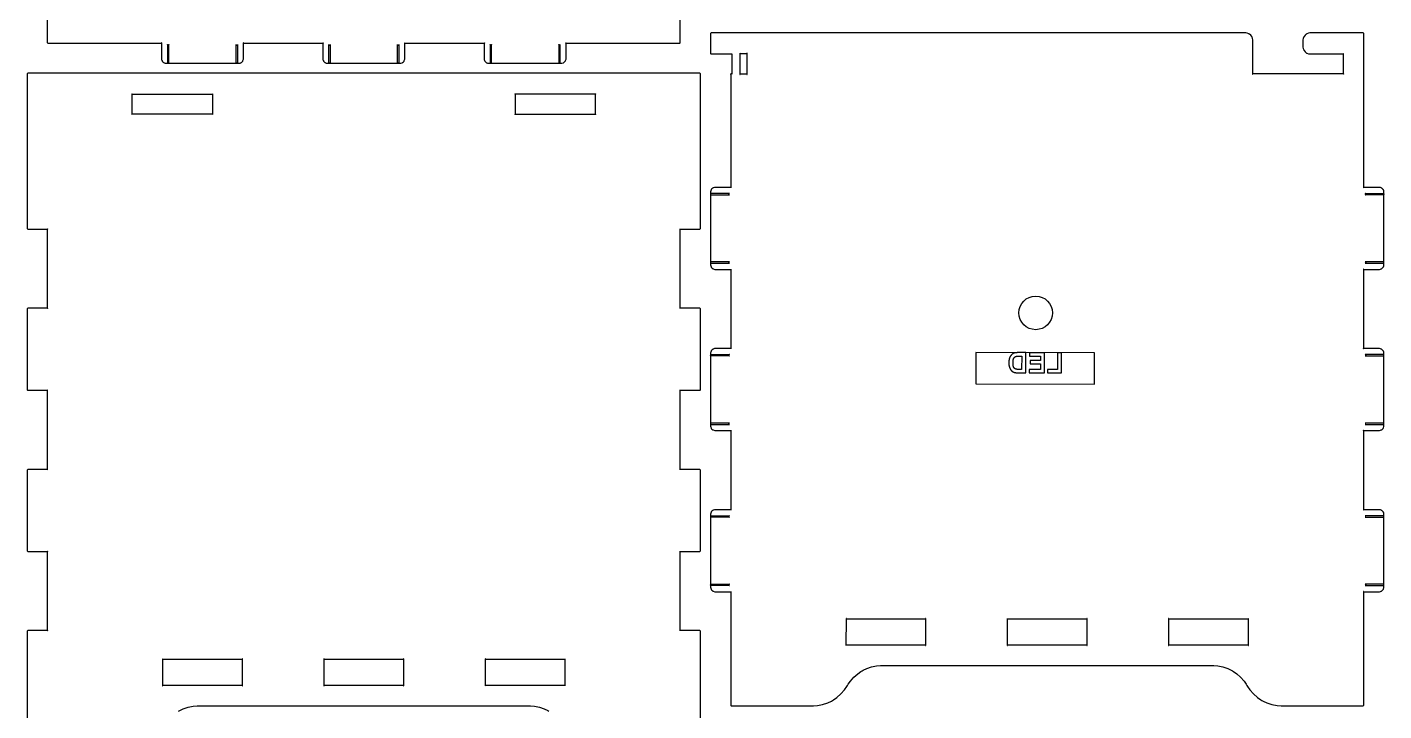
# Model space of a CAD drawing. Header units: millimetres. Extents: x 10 to 212, y 10 to 409.
# Drawn here: x 10 to 211.9, y 111 to 212.8 of the extents above; entities that cross this region are included whole.
import ezdxf

# ---------------------------------------------------------------- set-up
doc = ezdxf.new("R2010")
doc.units = ezdxf.units.MM
doc.layers.get('0').update_dxf_attribs({"linetype": 'CONTINUOUS'})

msp = doc.modelspace()

# ---------------------------------------------------------------- linework, layer by layer
for p, q in [((158.61, 164.3), (157.5, 164.3)), ((157.73, 163.79), (158, 163.79)), ((158, 163.79), (157.99, 161.8)), ((158.6, 161.3), (158.61, 164.3)), ((159.18, 164.29), (159.17, 163.79)), ((159.17, 163.79), (160.79, 163.78)), ((161.4, 164.29), (159.18, 164.29)), ((160.79, 163.78), (160.79, 163.12)), ((161.39, 161.29), (161.4, 164.29)), ((163.34, 164.26), (163.33, 161.79)), ((163.94, 164.26), (163.34, 164.26)), ((163.94, 161.28), (163.94, 164.26)), ((157.99, 161.8), (157.54, 161.8)), ((160.79, 161.8), (159.11, 161.8)), ((159.11, 161.8), (159.11, 161.29)), ((160.79, 163.12), (159.28, 163.12)), ((159.28, 163.12), (159.28, 162.62)), ((159.28, 162.62), (160.79, 162.61)), ((160.79, 162.61), (160.79, 161.8)), ((161.83, 161.79), (161.82, 161.29)), ((163.33, 161.79), (161.83, 161.79)), ((157.46, 161.3), (158.6, 161.3)), ((159.11, 161.29), (161.39, 161.29)), ((161.82, 161.29), (163.94, 161.28))]:
    msp.add_line(p, q)
for points in [[(13, 227.4), (13, 210.5), (13, 210.48), (13.03, 210.43), (13.08, 210.4), (13.1, 210.4), (30, 210.4), (30.01, 210.4), (30.04, 210.41), (30.04, 210.44), (30.01, 210.44), (30, 210.41), (30, 210.4), (30, 208.1), (30, 208.06), (30.02, 207.92), (30.08, 207.78), (30.09, 207.75), (30.11, 207.72), (30.21, 207.61), (30.32, 207.51), (30.35, 207.49), (30.38, 207.48), (30.52, 207.43), (30.65, 207.4), (30.7, 207.4), (31, 207.4), (41.2, 207.4), (41.18, 207.4), (41.13, 207.43), (41.1, 207.48), (41.1, 207.5), (41.1, 210.2), (41.1, 210.19), (41.11, 210.15), (41.11, 210.15), (41.12, 210.15), (41.15, 210.12), (41.15, 210.11), (41.15, 210.11), (41.19, 210.1), (41.2, 210.1), (41.21, 210.1), (41.25, 210.11), (41.25, 210.11), (41.25, 210.12), (41.28, 210.15), (41.29, 210.15), (41.29, 210.15), (41.3, 210.19), (41.3, 210.2), (41.3, 207.5), (41.3, 207.48), (41.27, 207.43), (41.22, 207.4), (41.2, 207.4), (41.5, 207.4), (41.54, 207.4), (41.68, 207.43), (41.82, 207.48), (41.85, 207.49), (41.88, 207.51), (41.99, 207.61), (42.09, 207.72), (42.11, 207.75), (42.12, 207.78), (42.2, 208.02), (42.2, 208.1), (42.2, 210.4), (54, 210.4), (54, 210.41), (54.01, 210.44), (54.04, 210.44), (54.04, 210.41), (54.01, 210.4), (54, 210.4), (54, 208.1), (54, 208.06), (54.02, 207.92), (54.08, 207.78), (54.09, 207.75), (54.11, 207.72), (54.21, 207.61), (54.32, 207.51), (54.35, 207.49), (54.38, 207.48), (54.52, 207.43), (54.65, 207.4), (54.7, 207.4), (55, 207.4), (54.98, 207.4), (54.93, 207.43), (54.9, 207.48), (54.9, 207.5), (54.9, 210.2), (54.9, 210.19), (54.91, 210.15), (54.91, 210.15), (54.91, 210.15), (54.95, 210.12), (54.95, 210.11), (54.95, 210.11), (54.99, 210.1), (55, 210.1), (55.01, 210.1), (55.05, 210.11), (55.05, 210.11), (55.05, 210.12), (55.08, 210.15), (55.09, 210.15), (55.09, 210.15), (55.1, 210.19), (55.1, 210.2), (55.1, 207.5), (55.1, 207.48), (55.07, 207.43), (55.02, 207.4), (55, 207.4), (65.2, 207.4), (65.18, 207.4), (65.13, 207.43), (65.1, 207.48), (65.1, 207.5), (65.1, 210.2), (65.1, 210.19), (65.11, 210.15), (65.11, 210.15), (65.11, 210.15), (65.15, 210.12), (65.15, 210.11), (65.15, 210.11), (65.19, 210.1), (65.2, 210.1), (65.21, 210.1), (65.25, 210.11), (65.25, 210.11), (65.25, 210.12), (65.28, 210.15), (65.29, 210.15), (65.29, 210.15), (65.3, 210.19), (65.3, 210.2), (65.3, 207.5), (65.3, 207.48), (65.27, 207.43), (65.22, 207.4), (65.2, 207.4), (65.5, 207.4), (65.59, 207.4), (65.82, 207.48), (65.85, 207.49), (65.88, 207.51), (65.99, 207.61), (66.09, 207.72), (66.11, 207.75), (66.12, 207.78), (66.2, 208.02), (66.2, 208.1), (66.2, 210.4), (78, 210.4), (78, 210.41), (78.01, 210.44), (78.04, 210.44), (78.04, 210.41), (78.01, 210.4), (78, 210.4), (78, 208.1), (78, 208.06), (78.02, 207.92), (78.08, 207.78), (78.09, 207.75), (78.11, 207.72), (78.21, 207.61), (78.32, 207.51), (78.35, 207.49), (78.38, 207.48), (78.52, 207.43), (78.65, 207.4), (78.7, 207.4), (79, 207.4), (79.02, 207.4), (79.07, 207.43), (79.1, 207.48), (79.1, 207.5), (79.1, 210.2), (79.1, 210.19), (79.09, 210.15), (79.09, 210.15), (79.08, 210.15), (79.05, 210.12), (79.05, 210.11), (79.05, 210.11), (79.01, 210.1), (79, 210.1), (78.99, 210.1), (78.95, 210.11), (78.95, 210.11), (78.95, 210.12), (78.91, 210.15), (78.91, 210.15), (78.91, 210.15), (78.9, 210.19), (78.9, 210.2), (78.9, 207.5), (78.9, 207.48), (78.93, 207.43), (78.98, 207.4), (79, 207.4), (89.2, 207.4), (89.5, 207.4), (89.59, 207.4), (89.82, 207.48), (89.85, 207.49), (89.88, 207.51), (89.99, 207.61), (90.09, 207.72), (90.11, 207.75), (90.12, 207.78), (90.2, 208.02), (90.2, 208.1), (90.2, 210.4), (90.19, 210.4), (90.16, 210.41), (90.16, 210.44), (90.18, 210.44), (90.2, 210.41), (90.2, 210.4), (107.1, 210.4), (107.12, 210.4), (107.17, 210.43), (107.2, 210.48), (107.2, 210.5), (107.2, 227.4)], [(110.2, 105.8), (110.2, 122.8), (110.2, 122.82), (110.17, 122.87), (110.12, 122.9), (110.1, 122.9), (107.2, 122.9), (107.2, 134.7), (107.2, 134.71), (107.19, 134.74), (107.16, 134.74), (107.16, 134.72), (107.19, 134.7), (107.2, 134.7), (110.1, 134.7), (110.12, 134.7), (110.17, 134.73), (110.2, 134.78), (110.2, 134.8), (110.2, 146.8), (110.2, 146.82), (110.17, 146.87), (110.12, 146.9), (110.1, 146.9), (107.2, 146.9), (107.2, 146.89), (107.19, 146.86), (107.16, 146.86), (107.16, 146.89), (107.19, 146.9), (107.2, 146.9), (107.2, 158.7), (107.19, 158.7), (107.16, 158.72), (107.16, 158.74), (107.19, 158.74), (107.2, 158.71), (107.2, 158.7), (110.1, 158.7), (110.12, 158.7), (110.17, 158.73), (110.2, 158.78), (110.2, 158.8), (110.2, 170.8), (110.2, 170.82), (110.17, 170.87), (110.12, 170.9), (110.1, 170.9), (107.2, 170.9), (107.2, 170.89), (107.19, 170.86), (107.16, 170.86), (107.16, 170.89), (107.19, 170.9), (107.2, 170.9), (107.2, 182.7), (110.1, 182.7), (110.12, 182.7), (110.17, 182.73), (110.2, 182.78), (110.2, 182.8), (110.2, 199.8), (110.2, 205.8), (110.2, 205.82), (110.17, 205.87), (110.12, 205.9), (110.1, 205.9), (107.1, 205.9), (70.1, 205.9), (50.1, 205.9), (13.1, 205.9), (10.1, 205.9), (10.08, 205.9), (10.03, 205.87), (10, 205.82), (10, 205.8), (10, 199.8), (10, 182.8), (10, 182.78), (10.03, 182.73), (10.08, 182.7), (10.1, 182.7), (13, 182.7), (13, 182.71), (13.01, 182.74), (13.04, 182.74), (13.04, 182.72), (13.01, 182.7), (13, 182.7), (13, 170.9), (13.01, 170.9), (13.04, 170.89), (13.04, 170.86), (13.01, 170.86), (13, 170.89), (13, 170.9), (10.1, 170.9), (10.08, 170.9), (10.03, 170.87), (10, 170.82), (10, 170.8), (10, 158.8), (10, 158.78), (10.03, 158.73), (10.08, 158.7), (10.1, 158.7), (13, 158.7), (13, 146.9), (10.1, 146.9), (10.08, 146.9), (10.03, 146.87), (10, 146.82), (10, 146.8), (10, 134.8), (10, 134.78), (10.03, 134.73), (10.08, 134.7), (10.1, 134.7), (13, 134.7), (13, 134.71), (13.01, 134.74), (13.04, 134.74), (13.04, 134.72), (13.01, 134.7), (13, 134.7), (13, 122.9), (13.01, 122.9), (13.04, 122.89), (13.04, 122.86), (13.01, 122.86), (13, 122.89), (13, 122.9), (10.1, 122.9), (10.08, 122.9), (10.03, 122.87), (10, 122.82), (10, 122.8), (10, 105.8)], [(32.54, 110.91), (32.71, 111.01), (33.24, 111.25), (33.96, 111.5), (34.72, 111.65), (35.3, 111.7), (35.49, 111.7), (84.71, 111.7), (84.9, 111.7), (85.48, 111.65), (86.23, 111.5), (86.96, 111.25), (87.49, 111.01), (87.66, 110.91)]]:
    msp.add_lwpolyline(points)
for points in [[(31.1, 207.48), (31.1, 207.5), (31.1, 210.2), (31.1, 210.19), (31.09, 210.15), (31.09, 210.15), (31.08, 210.15), (31.05, 210.12), (31.05, 210.11), (31.05, 210.11), (31.01, 210.1), (31, 210.1), (30.99, 210.1), (30.95, 210.11), (30.95, 210.11), (30.95, 210.12), (30.91, 210.15), (30.91, 210.15), (30.91, 210.15), (30.9, 210.19), (30.9, 210.2), (30.9, 207.5), (30.9, 207.48), (30.93, 207.43), (30.98, 207.4), (31, 207.4), (31.02, 207.4), (31.07, 207.43)], [(42.16, 210.44), (42.16, 210.41), (42.19, 210.4), (42.2, 210.4), (42.2, 210.41), (42.18, 210.44)], [(66.18, 210.44), (66.16, 210.44), (66.16, 210.41), (66.19, 210.4), (66.2, 210.4), (66.2, 210.41)], [(89.3, 210.2), (89.3, 210.19), (89.29, 210.15), (89.29, 210.15), (89.28, 210.15), (89.25, 210.12), (89.25, 210.11), (89.25, 210.11), (89.21, 210.1), (89.2, 210.1), (89.19, 210.1), (89.15, 210.11), (89.15, 210.11), (89.15, 210.12), (89.11, 210.15), (89.11, 210.15), (89.11, 210.15), (89.1, 210.19), (89.1, 210.2), (89.1, 207.5), (89.1, 207.48), (89.13, 207.43), (89.18, 207.4), (89.2, 207.4), (89.22, 207.4), (89.27, 207.43), (89.3, 207.48), (89.3, 207.5)], [(127.6, 111.75), (128.38, 111.91), (129.13, 112.16), (129.68, 112.42), (129.85, 112.52), (130.02, 112.62), (130.51, 112.96), (131.11, 113.49), (131.64, 114.09), (131.98, 114.58), (132.08, 114.75), (132.18, 114.92), (132.51, 115.39), (133.02, 115.97), (133.6, 116.48), (134.07, 116.81), (134.24, 116.91), (134.41, 117.01), (134.94, 117.25), (135.66, 117.5), (136.42, 117.65), (137, 117.7), (137.19, 117.7), (186.41, 117.7), (186.6, 117.7), (187.18, 117.65), (187.93, 117.5), (188.66, 117.25), (189.19, 117.01), (189.36, 116.91), (189.52, 116.81), (190, 116.48), (190.58, 115.97), (191.09, 115.39), (191.42, 114.92), (191.52, 114.75), (191.62, 114.58), (191.96, 114.09), (192.49, 113.49), (193.09, 112.96), (193.58, 112.62), (193.75, 112.52), (193.92, 112.42), (194.47, 112.16), (195.22, 111.91), (196, 111.75), (196.6, 111.7), (196.8, 111.7), (208.8, 111.7), (208.82, 111.7), (208.87, 111.73), (208.9, 111.78), (208.9, 111.8), (208.9, 128.7), (208.9, 128.71), (208.88, 128.74), (208.86, 128.74), (208.86, 128.72), (208.89, 128.7), (208.9, 128.7), (211.2, 128.7), (211.24, 128.7), (211.38, 128.72), (211.52, 128.78), (211.55, 128.79), (211.58, 128.81), (211.69, 128.91), (211.79, 129.02), (211.81, 129.05), (211.82, 129.08), (211.9, 129.32), (211.9, 129.4), (211.9, 129.7), (211.9, 139.9), (211.9, 140.2), (211.9, 140.25), (211.88, 140.38), (211.82, 140.52), (211.81, 140.55), (211.79, 140.58), (211.69, 140.69), (211.58, 140.79), (211.55, 140.81), (211.52, 140.82), (211.38, 140.88), (211.24, 140.9), (211.2, 140.9), (208.9, 140.9), (208.89, 140.9), (208.86, 140.89), (208.86, 140.86), (208.88, 140.86), (208.9, 140.89), (208.9, 140.9), (208.9, 152.7), (208.89, 152.7), (208.86, 152.72), (208.86, 152.74), (208.88, 152.74), (208.9, 152.71), (208.9, 152.7), (211.2, 152.7), (211.24, 152.7), (211.38, 152.73), (211.52, 152.78), (211.55, 152.79), (211.58, 152.81), (211.69, 152.91), (211.79, 153.02), (211.81, 153.05), (211.82, 153.08), (211.9, 153.32), (211.9, 153.4), (211.9, 153.7), (211.9, 153.72), (211.87, 153.77), (211.82, 153.8), (211.8, 153.8), (209.1, 153.8), (209.11, 153.8), (209.15, 153.79), (209.15, 153.79), (209.15, 153.78), (209.18, 153.75), (209.19, 153.75), (209.19, 153.75), (209.2, 153.71), (209.2, 153.7), (209.2, 153.69), (209.19, 153.65), (209.19, 153.65), (209.18, 153.65), (209.15, 153.62), (209.15, 153.61), (209.15, 153.61), (209.11, 153.6), (209.1, 153.6), (211.8, 153.6), (211.82, 153.6), (211.87, 153.63), (211.9, 153.68), (211.9, 153.7), (211.9, 163.9), (211.9, 164.2), (211.9, 164.25), (211.88, 164.38), (211.82, 164.52), (211.81, 164.55), (211.79, 164.58), (211.69, 164.69), (211.58, 164.79), (211.55, 164.81), (211.52, 164.82), (211.38, 164.88), (211.24, 164.9), (211.2, 164.9), (208.9, 164.9), (208.9, 164.89), (208.88, 164.86), (208.86, 164.86), (208.86, 164.89), (208.89, 164.9), (208.9, 164.9), (208.9, 176.7), (208.9, 176.71), (208.88, 176.74), (208.86, 176.74), (208.86, 176.72), (208.89, 176.7), (208.9, 176.7), (211.2, 176.7), (211.24, 176.7), (211.38, 176.72), (211.52, 176.78), (211.55, 176.79), (211.58, 176.81), (211.69, 176.91), (211.79, 177.02), (211.81, 177.05), (211.82, 177.08), (211.88, 177.22), (211.9, 177.36), (211.9, 177.4), (211.9, 177.7), (211.9, 187.9), (211.9, 187.88), (211.87, 187.83), (211.82, 187.8), (211.8, 187.8), (209.1, 187.8), (209.11, 187.8), (209.15, 187.81), (209.15, 187.81), (209.15, 187.82), (209.18, 187.85), (209.19, 187.85), (209.19, 187.85), (209.2, 187.89), (209.2, 187.9), (209.2, 187.91), (209.19, 187.95), (209.19, 187.95), (209.18, 187.96), (209.15, 187.99), (209.15, 187.99), (209.15, 187.99), (209.11, 188), (209.1, 188), (211.8, 188), (211.82, 188), (211.87, 187.97), (211.9, 187.92), (211.9, 187.9), (211.9, 188.2), (211.9, 188.25), (211.88, 188.38), (211.82, 188.52), (211.81, 188.55), (211.79, 188.58), (211.69, 188.69), (211.58, 188.79), (211.55, 188.81), (211.52, 188.82), (211.38, 188.88), (211.24, 188.9), (211.2, 188.9), (208.9, 188.9), (208.89, 188.9), (208.86, 188.89), (208.86, 188.86), (208.88, 188.86), (208.9, 188.89), (208.9, 188.9), (208.9, 205.8), (208.9, 211.8), (208.9, 211.82), (208.87, 211.87), (208.82, 211.9), (208.8, 211.9), (200.95, 211.9), (200.88, 211.9), (200.67, 211.86), (200.44, 211.78), (200.4, 211.75), (200.36, 211.73), (200.17, 211.58), (200.02, 211.39), (200, 211.35), (199.97, 211.31), (199.89, 211.09), (199.85, 210.87), (199.85, 210.8), (199.85, 209.88), (199.85, 209.81), (199.89, 209.59), (199.97, 209.37), (200, 209.33), (200.02, 209.28), (200.17, 209.1), (200.36, 208.95), (200.4, 208.92), (200.44, 208.9), (200.67, 208.81), (200.88, 208.78), (200.95, 208.78), (205.85, 208.78), (205.85, 208.79), (205.86, 208.82), (205.89, 208.81), (205.89, 208.79), (205.86, 208.78), (205.85, 208.78), (205.85, 205.82), (205.86, 205.82), (205.89, 205.81), (205.89, 205.79), (205.86, 205.78), (205.85, 205.82), (205.85, 205.82), (192.4, 205.82), (192.39, 205.82), (192.36, 205.81), (192.36, 205.79), (192.39, 205.78), (192.4, 205.82), (192.4, 205.82), (192.4, 210.8), (192.4, 210.87), (192.36, 211.09), (192.28, 211.31), (192.25, 211.35), (192.23, 211.39), (192.08, 211.58), (191.89, 211.73), (191.85, 211.75), (191.81, 211.78), (191.58, 211.86), (191.37, 211.9), (191.3, 211.9), (111.8, 211.9), (111.78, 211.9), (111.73, 211.87), (111.7, 211.82), (111.7, 211.8), (111.7, 208.88), (111.7, 208.86), (111.73, 208.81), (111.78, 208.78), (111.8, 208.78), (114.85, 208.78), (114.85, 205.82), (114.85, 205.82), (114.86, 205.78), (114.89, 205.79), (114.89, 205.81), (114.86, 205.82), (114.85, 205.82), (114.8, 205.82), (114.78, 205.82), (114.73, 205.8), (114.7, 205.74), (114.7, 205.72), (114.7, 205.8), (114.7, 188.9), (112.4, 188.9), (112.31, 188.9), (112.08, 188.82), (112.05, 188.81), (112.02, 188.79), (111.91, 188.69), (111.81, 188.58), (111.79, 188.55), (111.78, 188.52), (111.72, 188.38), (111.7, 188.25), (111.7, 188.2), (111.7, 187.9), (111.7, 177.7), (111.7, 177.68), (111.73, 177.63), (111.78, 177.6), (111.8, 177.6), (114.5, 177.6), (114.49, 177.6), (114.45, 177.61), (114.45, 177.61), (114.45, 177.62), (114.41, 177.65), (114.41, 177.65), (114.41, 177.65), (114.4, 177.69), (114.4, 177.7), (114.4, 177.71), (114.41, 177.75), (114.41, 177.75), (114.41, 177.75), (114.45, 177.79), (114.45, 177.79), (114.45, 177.79), (114.49, 177.8), (114.5, 177.8), (111.8, 177.8), (111.78, 177.8), (111.73, 177.77), (111.7, 177.72), (111.7, 177.7), (111.7, 177.4), (111.7, 177.36), (111.72, 177.22), (111.78, 177.08), (111.79, 177.05), (111.81, 177.02), (111.91, 176.91), (112.02, 176.81), (112.05, 176.79), (112.08, 176.78), (112.32, 176.7), (112.4, 176.7), (114.7, 176.7), (114.71, 176.7), (114.74, 176.72), (114.74, 176.74), (114.71, 176.74), (114.7, 176.71), (114.7, 176.7), (114.7, 164.9), (114.7, 164.89), (114.71, 164.86), (114.74, 164.86), (114.74, 164.89), (114.71, 164.9), (114.7, 164.9), (112.4, 164.9), (112.31, 164.9), (112.08, 164.82), (112.05, 164.81), (112.02, 164.79), (111.91, 164.69), (111.81, 164.58), (111.79, 164.55), (111.78, 164.52), (111.72, 164.38), (111.7, 164.25), (111.7, 164.2), (111.7, 163.9), (111.7, 163.92), (111.73, 163.97), (111.78, 164), (111.8, 164), (114.5, 164), (114.49, 164), (114.45, 163.99), (114.45, 163.99), (114.45, 163.99), (114.41, 163.95), (114.41, 163.95), (114.41, 163.95), (114.4, 163.91), (114.4, 163.9), (114.4, 163.89), (114.41, 163.85), (114.41, 163.85), (114.41, 163.85), (114.45, 163.82), (114.45, 163.81), (114.45, 163.81), (114.49, 163.8), (114.5, 163.8), (111.8, 163.8), (111.78, 163.8), (111.73, 163.83), (111.7, 163.88), (111.7, 163.9), (111.7, 153.7), (111.7, 153.68), (111.73, 153.63), (111.78, 153.6), (111.8, 153.6), (114.5, 153.6), (114.49, 153.6), (114.45, 153.61), (114.45, 153.61), (114.45, 153.62), (114.41, 153.65), (114.41, 153.65), (114.41, 153.65), (114.4, 153.69), (114.4, 153.7), (114.4, 153.71), (114.41, 153.75), (114.41, 153.75), (114.41, 153.75), (114.45, 153.78), (114.45, 153.79), (114.45, 153.79), (114.49, 153.8), (114.5, 153.8), (111.8, 153.8), (111.78, 153.8), (111.73, 153.77), (111.7, 153.72), (111.7, 153.7), (111.7, 153.4), (111.7, 153.36), (111.72, 153.22), (111.78, 153.08), (111.79, 153.05), (111.81, 153.02), (111.91, 152.91), (112.02, 152.81), (112.05, 152.79), (112.08, 152.78), (112.32, 152.7), (112.4, 152.7), (114.7, 152.7), (114.71, 152.7), (114.74, 152.72), (114.74, 152.74), (114.71, 152.74), (114.7, 152.71), (114.7, 152.7), (114.7, 140.9), (112.4, 140.9), (112.31, 140.9), (112.08, 140.82), (112.05, 140.81), (112.02, 140.79), (111.91, 140.69), (111.81, 140.58), (111.79, 140.55), (111.78, 140.52), (111.72, 140.38), (111.7, 140.25), (111.7, 140.2), (111.7, 139.9), (111.7, 139.92), (111.73, 139.97), (111.78, 140), (111.8, 140), (114.5, 140), (114.49, 140), (114.45, 139.99), (114.45, 139.99), (114.45, 139.99), (114.41, 139.96), (114.41, 139.95), (114.41, 139.95), (114.4, 139.91), (114.4, 139.9), (114.4, 139.89), (114.41, 139.85), (114.41, 139.85), (114.41, 139.85), (114.45, 139.82), (114.45, 139.81), (114.45, 139.81), (114.49, 139.8), (114.5, 139.8), (111.8, 139.8), (111.78, 139.8), (111.73, 139.83), (111.7, 139.88), (111.7, 139.9), (111.7, 129.7), (111.7, 129.72), (111.73, 129.77), (111.78, 129.8), (111.8, 129.8), (114.5, 129.8), (114.49, 129.8), (114.45, 129.79), (114.45, 129.79), (114.45, 129.78), (114.41, 129.75), (114.41, 129.75), (114.41, 129.75), (114.4, 129.71), (114.4, 129.7), (114.4, 129.69), (114.41, 129.65), (114.41, 129.65), (114.41, 129.65), (114.45, 129.62), (114.45, 129.61), (114.45, 129.61), (114.49, 129.6), (114.5, 129.6), (111.8, 129.6), (111.78, 129.6), (111.73, 129.63), (111.7, 129.68), (111.7, 129.7), (111.7, 129.4), (111.7, 129.36), (111.72, 129.22), (111.78, 129.08), (111.79, 129.05), (111.81, 129.02), (111.91, 128.91), (112.02, 128.81), (112.05, 128.79), (112.08, 128.78), (112.32, 128.7), (112.4, 128.7), (114.7, 128.7), (114.7, 128.71), (114.71, 128.74), (114.74, 128.74), (114.74, 128.72), (114.71, 128.7), (114.7, 128.7), (114.7, 111.8), (114.7, 111.78), (114.73, 111.73), (114.78, 111.7), (114.8, 111.7), (126.8, 111.7), (127, 111.7)], [(114.85, 208.78), (114.86, 208.78), (114.89, 208.79), (114.89, 208.81), (114.86, 208.82), (114.85, 208.79)], [(116.09, 208.85), (116.1, 208.85), (116.1, 208.86), (116.08, 208.89), (116.06, 208.89), (116.06, 208.87)], [(116.1, 208.85), (116.6, 208.85), (117.1, 208.85), (117.1, 205.75), (116.1, 205.75)], [(117.11, 208.85), (117.14, 208.87), (117.14, 208.89), (117.11, 208.89), (117.1, 208.86), (117.1, 208.85)], [(116.08, 205.71), (116.1, 205.74), (116.1, 205.75), (116.09, 205.75), (116.06, 205.74), (116.06, 205.71)], [(117.11, 205.71), (117.14, 205.71), (117.14, 205.74), (117.11, 205.75), (117.1, 205.75), (117.1, 205.74)], [(25.62, 199.83), (25.62, 202.78), (25.61, 202.78), (25.58, 202.79), (25.59, 202.81), (25.61, 202.82), (25.62, 202.79), (25.62, 202.78), (31.6, 202.78), (37.58, 202.78), (37.58, 199.83)], [(37.58, 202.78), (37.58, 202.78), (37.62, 202.79), (37.61, 202.81), (37.59, 202.82), (37.58, 202.79)], [(82.63, 199.81), (82.63, 199.83), (94.57, 199.83), (94.57, 199.81), (94.59, 199.78), (94.61, 199.79), (94.62, 199.81), (94.58, 199.83), (94.57, 199.83), (94.57, 202.78), (88.6, 202.78), (82.63, 202.78), (82.63, 202.79), (82.61, 202.82), (82.59, 202.81), (82.58, 202.79), (82.61, 202.78), (82.63, 202.78), (82.63, 199.83), (82.61, 199.83), (82.58, 199.81), (82.59, 199.79), (82.61, 199.78)], [(94.59, 202.82), (94.57, 202.79), (94.57, 202.78), (94.58, 202.78), (94.62, 202.79), (94.61, 202.81)], [(25.62, 199.83), (25.61, 199.83), (25.58, 199.81), (25.59, 199.79), (25.61, 199.78), (25.62, 199.81)], [(37.58, 199.83), (37.58, 199.81), (37.59, 199.78), (37.61, 199.79), (37.62, 199.81), (37.58, 199.83)], [(114.41, 187.85), (114.41, 187.85), (114.4, 187.89), (114.4, 187.9), (114.4, 187.91), (114.41, 187.95), (114.41, 187.95), (114.41, 187.96), (114.45, 187.99), (114.45, 187.99), (114.45, 187.99), (114.49, 188), (114.5, 188), (111.8, 188), (111.78, 188), (111.73, 187.97), (111.7, 187.92), (111.7, 187.9), (111.7, 187.88), (111.73, 187.83), (111.78, 187.8), (111.8, 187.8), (114.5, 187.8), (114.49, 187.8), (114.45, 187.81), (114.45, 187.81), (114.45, 187.82), (114.41, 187.85)], [(114.71, 188.86), (114.74, 188.86), (114.74, 188.89), (114.71, 188.9), (114.7, 188.9), (114.7, 188.89)], [(107.19, 182.7), (107.2, 182.7), (107.2, 182.71), (107.19, 182.74), (107.16, 182.74), (107.16, 182.72)], [(209.15, 177.61), (209.11, 177.6), (209.1, 177.6), (211.8, 177.6), (211.82, 177.6), (211.87, 177.63), (211.9, 177.68), (211.9, 177.7), (211.9, 177.72), (211.87, 177.77), (211.82, 177.8), (211.8, 177.8), (209.1, 177.8), (209.11, 177.8), (209.15, 177.79), (209.15, 177.79), (209.15, 177.79), (209.18, 177.75), (209.19, 177.75), (209.19, 177.75), (209.2, 177.71), (209.2, 177.7), (209.2, 177.69), (209.19, 177.65), (209.19, 177.65), (209.18, 177.65), (209.15, 177.62), (209.15, 177.61)], [(151.17, 159.64), (168.84, 159.6), (168.85, 164.27), (151.18, 164.31)], [(209.1, 164), (209.11, 164), (209.15, 163.99), (209.15, 163.99), (209.15, 163.99), (209.18, 163.95), (209.19, 163.95), (209.19, 163.95), (209.2, 163.91), (209.2, 163.9), (209.2, 163.89), (209.19, 163.85), (209.19, 163.85), (209.18, 163.85), (209.15, 163.82), (209.15, 163.81), (209.15, 163.81), (209.11, 163.8), (209.1, 163.8), (211.8, 163.8), (211.82, 163.8), (211.87, 163.83), (211.9, 163.88), (211.9, 163.9), (211.9, 163.92), (211.87, 163.97), (211.82, 164), (211.8, 164)], [(13, 158.7), (13.01, 158.7), (13.04, 158.72), (13.04, 158.74), (13.01, 158.74), (13, 158.71)], [(13, 146.89), (13.01, 146.86), (13.04, 146.86), (13.04, 146.89), (13.01, 146.9), (13, 146.9)], [(114.7, 140.89), (114.71, 140.86), (114.74, 140.86), (114.74, 140.89), (114.71, 140.9), (114.7, 140.9)], [(211.87, 139.97), (211.82, 140), (211.8, 140), (209.1, 140), (209.11, 140), (209.15, 139.99), (209.15, 139.99), (209.15, 139.99), (209.18, 139.96), (209.19, 139.95), (209.19, 139.95), (209.2, 139.91), (209.2, 139.9), (209.2, 139.89), (209.19, 139.85), (209.19, 139.85), (209.18, 139.85), (209.15, 139.82), (209.15, 139.81), (209.15, 139.81), (209.11, 139.8), (209.1, 139.8), (211.8, 139.8), (211.82, 139.8), (211.87, 139.83), (211.9, 139.88), (211.9, 139.9), (211.9, 139.92)], [(211.87, 129.77), (211.82, 129.8), (211.8, 129.8), (209.1, 129.8), (209.11, 129.8), (209.15, 129.79), (209.15, 129.79), (209.15, 129.78), (209.18, 129.75), (209.19, 129.75), (209.19, 129.75), (209.2, 129.71), (209.2, 129.7), (209.2, 129.69), (209.19, 129.65), (209.19, 129.65), (209.18, 129.65), (209.15, 129.62), (209.15, 129.61), (209.15, 129.61), (209.11, 129.6), (209.1, 129.6), (211.8, 129.6), (211.82, 129.6), (211.87, 129.63), (211.9, 129.68), (211.9, 129.7), (211.9, 129.72)], [(137.8, 120.73), (131.9, 120.73), (131.9, 120.72), (131.88, 120.69), (131.86, 120.69), (131.86, 120.71), (131.89, 120.73), (131.9, 120.73), (131.91, 124.67), (143.71, 124.67), (143.7, 120.73)], [(131.87, 124.69), (131.9, 124.67), (131.91, 124.67), (131.91, 124.69), (131.9, 124.72), (131.87, 124.71)], [(143.72, 124.67), (143.75, 124.69), (143.75, 124.71), (143.72, 124.72), (143.71, 124.69), (143.71, 124.67)], [(155.9, 120.73), (155.91, 124.67), (155.91, 124.69), (155.9, 124.72), (155.87, 124.71), (155.87, 124.69), (155.9, 124.67), (155.91, 124.67), (167.71, 124.67), (167.7, 120.73), (167.7, 120.72), (167.71, 120.69), (167.74, 120.69), (167.74, 120.71), (167.71, 120.73), (167.7, 120.73), (161.8, 120.73)], [(167.71, 124.67), (167.72, 124.67), (167.75, 124.69), (167.75, 124.71), (167.72, 124.72), (167.71, 124.69)], [(179.91, 124.67), (179.91, 124.69), (179.9, 124.72), (179.87, 124.71), (179.87, 124.69), (179.9, 124.67)], [(185.8, 120.73), (179.9, 120.73), (179.91, 124.67), (191.71, 124.67), (191.71, 124.69), (191.72, 124.72), (191.75, 124.71), (191.75, 124.69), (191.72, 124.67), (191.71, 124.67), (191.7, 120.73)], [(107.2, 122.89), (107.2, 122.9), (107.19, 122.9), (107.16, 122.89), (107.16, 122.86), (107.19, 122.86)], [(143.71, 120.69), (143.74, 120.69), (143.74, 120.71), (143.71, 120.73), (143.7, 120.73), (143.7, 120.72)], [(155.89, 120.73), (155.86, 120.71), (155.86, 120.69), (155.88, 120.69), (155.9, 120.72), (155.9, 120.73)], [(179.88, 120.69), (179.9, 120.72), (179.9, 120.73), (179.89, 120.73), (179.86, 120.71), (179.86, 120.69)], [(191.71, 120.69), (191.74, 120.69), (191.74, 120.71), (191.71, 120.73), (191.7, 120.73), (191.7, 120.72)], [(36.1, 114.72), (30.2, 114.72), (30.2, 118.67), (30.19, 118.67), (30.16, 118.69), (30.16, 118.71), (30.18, 118.72), (30.2, 118.69), (30.2, 118.67), (42.01, 118.67), (42.04, 118.69), (42.04, 118.71), (42.01, 118.72), (42, 118.69), (42, 118.62), (42, 114.72)], [(54.2, 118.67), (54.2, 118.69), (54.18, 118.72), (54.16, 118.71), (54.16, 118.69), (54.19, 118.67)], [(54.16, 114.71), (54.16, 114.69), (54.18, 114.68), (54.2, 114.72), (54.2, 114.72), (54.2, 118.67), (66, 118.67), (66, 114.72), (66, 114.72), (66.01, 114.68), (66.04, 114.69), (66.04, 114.71), (66.01, 114.72), (66, 114.72), (60.1, 114.72), (54.2, 114.72), (54.19, 114.72)], [(66, 118.67), (66.01, 118.67), (66.04, 118.69), (66.04, 118.71), (66.01, 118.72), (66, 118.69)], [(78.19, 118.67), (78.2, 118.67), (78.2, 118.69), (78.18, 118.72), (78.16, 118.71), (78.16, 118.69)], [(78.2, 114.72), (78.2, 118.67), (90, 118.67), (90, 118.69), (90.01, 118.72), (90.04, 118.71), (90.04, 118.69), (90.01, 118.67), (90, 118.67), (90, 114.72), (84.1, 114.72)], [(30.2, 114.72), (30.2, 114.72), (30.19, 114.72), (30.16, 114.71), (30.16, 114.69), (30.18, 114.68)], [(42.01, 114.72), (42, 114.72), (42, 114.72), (42.01, 114.68), (42.04, 114.69), (42.04, 114.71)], [(78.18, 114.68), (78.2, 114.72), (78.2, 114.72), (78.19, 114.72), (78.16, 114.71), (78.16, 114.69)], [(90, 114.72), (90, 114.72), (90.01, 114.68), (90.04, 114.69), (90.04, 114.71), (90.01, 114.72)]]:
    msp.add_lwpolyline(points, close=True)
msp.add_circle((160.09, 170.22), 2.5)
for points in [[(156.48, 163.97), (156.29, 163.77), (156.19, 163.48)], [(156.93, 164.24), (156.66, 164.17), (156.48, 163.97)], [(156.78, 163.33), (156.84, 163.52), (156.95, 163.62)], [(157.5, 164.3), (157.12, 164.3), (156.93, 164.24)], [(156.95, 163.62), (157.06, 163.73), (157.23, 163.76)], [(157.23, 163.76), (157.36, 163.79), (157.73, 163.79)], [(156.19, 163.48), (156.09, 163.2), (156.09, 162.77)], [(156.09, 162.77), (156.09, 162.4), (156.18, 162.13)], [(156.18, 162.13), (156.29, 161.81), (156.5, 161.6)], [(156.5, 161.6), (156.66, 161.45), (156.92, 161.36)], [(156.71, 162.8), (156.71, 163.15), (156.78, 163.33)], [(156.77, 162.25), (156.71, 162.45), (156.71, 162.8)], [(156.93, 161.96), (156.83, 162.05), (156.77, 162.25)], [(157.18, 161.83), (157.03, 161.87), (156.93, 161.96)], [(157.54, 161.8), (157.29, 161.8), (157.18, 161.83)], [(156.92, 161.36), (157.12, 161.3), (157.46, 161.3)]]:
    msp.add_open_spline(points, degree=2)

doc.saveas('drawing.dxf')
